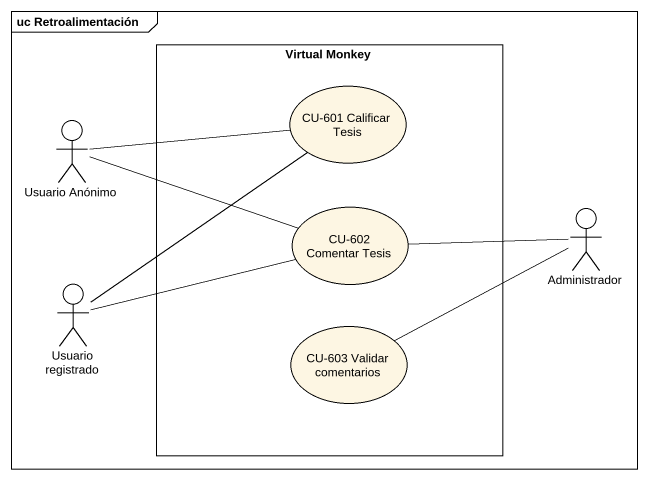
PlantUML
@startuml
mainframe uc Retroalimentación
rectangle "Virtual Monkey" as Virtual_Monkey {
  usecase "CU-601 Calificar Tesis" as CU_601_Calificar_Tesis
  usecase "CU-602 Comentar Tesis" as CU_602_Comentar_Tesis
  usecase "CU-603 Validar comentarios" as CU_603_Validar_comentarios
}
actor "Usuario Anónimo" as Usuario_Anónimo
actor Administrador
actor "Usuario registrado" as Usuario_registrado
Usuario_Anónimo -right- CU_601_Calificar_Tesis
Usuario_Anónimo -right- CU_602_Comentar_Tesis
Administrador -left- CU_602_Comentar_Tesis
Usuario_registrado -up- CU_601_Calificar_Tesis
Usuario_registrado -right- CU_602_Comentar_Tesis
CU_603_Validar_comentarios -right- Administrador
@enduml
